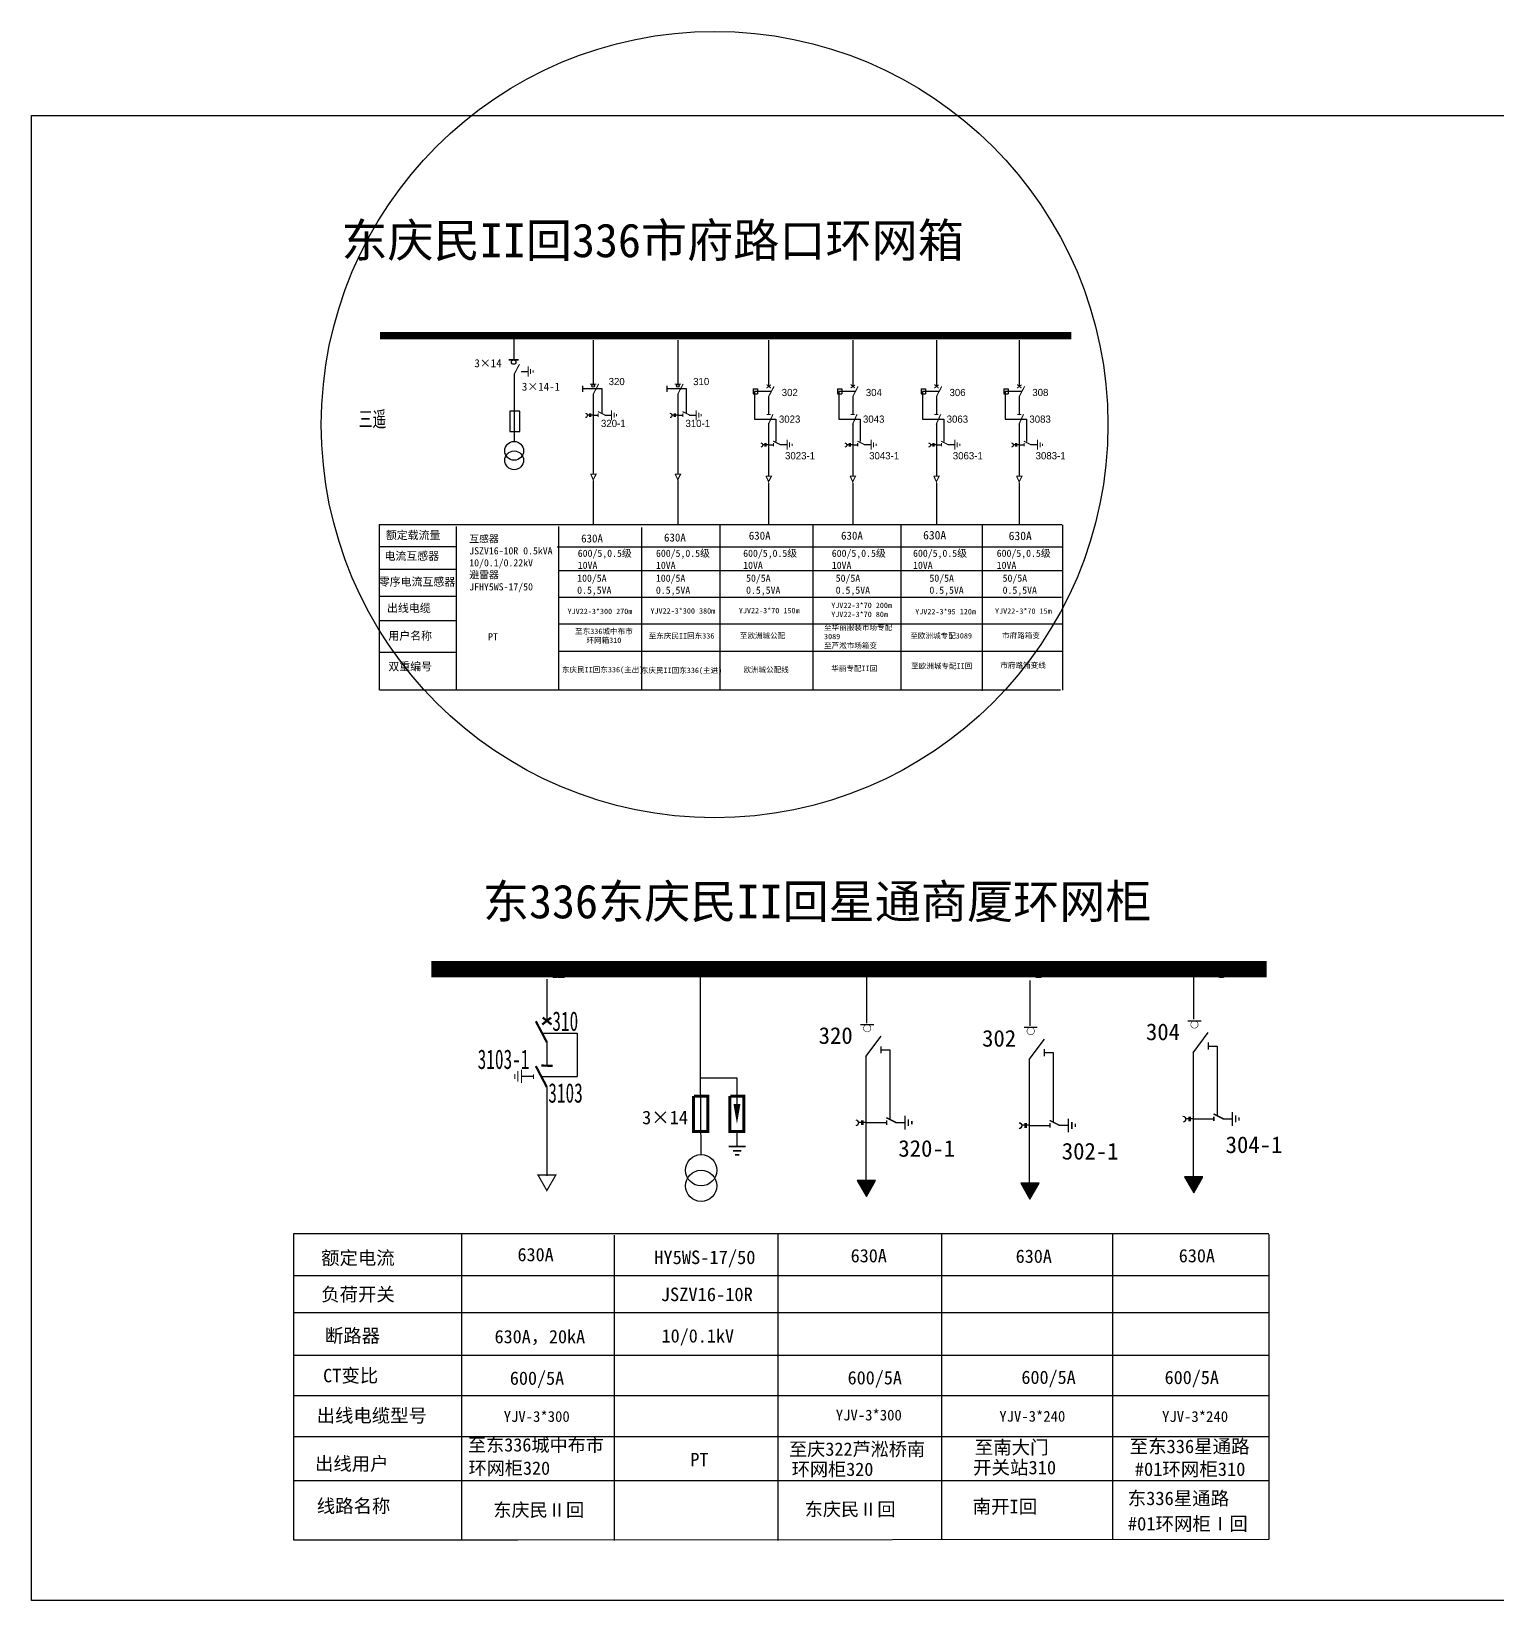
# Model space of a CAD drawing. Extents: x -53 to 504, y -237 to -5.
# Drawn here: x -52.6 to 164.2, y -236.9 to -4.9 of the extents above; entities that cross this region are included whole.
import ezdxf

# ---------------------------------------------------------------- set-up
doc = ezdxf.new("R2010")
doc.units = 0
doc.header["$LTSCALE"] = 0.774411
doc.linetypes.add('ACAD_ISO02W100', pattern=[15, 12, -3])
doc.linetypes.add('CENTER', pattern=[50.8, 31.75, -6.35, 6.35, -6.35])
doc.layers.get('0').update_dxf_attribs({"linetype": 'CONTINUOUS'})
for name, color, linetype in [('1', 7, 'CONTINUOUS'), ('10KV线路', 7, 'CONTINUOUS'), ('2', 7, 'CONTINUOUS'), ('3', 7, 'CONTINUOUS')]:
    doc.layers.add(name, color=color, linetype=linetype)
doc.styles.add('HZ', font='')
doc.styles.add('hztxt_txtstyle_0.00_0_0', font='simkai.ttf')
doc.styles.add('hztxt_txtstyle_1.80_0_0', font='', dxfattribs={"height": 1.8, "bigfont": 'hztxt.shx'})
doc.styles.add('hztxt_txtstyle_2.70_0_0', font='simkai.ttf', dxfattribs={"height": 2.7})
doc.styles.get("Standard").update_dxf_attribs({"font": '', "height": 2.5})
doc.styles.add('字体', font='', dxfattribs={"height": 2.5})
doc.styles.add('宋体', font='')
doc.styles.get('HZ').set_extended_font_data('SimSun')
doc.styles.get('hztxt_txtstyle_1.80_0_0').set_extended_font_data('hztxt')
doc.styles.get('Standard').set_extended_font_data('SimSun')
doc.styles.get('字体').set_extended_font_data('楷体_GB2312')
doc.styles.get('宋体').set_extended_font_data('SimSun')

# ---------------------------------------------------------------- blocks, each defined once
blk = doc.blocks.new('JD')
for points in [[(-2, 0.2), (-2, -0.2), (2, 0.2), (2, -0.2)], [(1, -1.2), (1, -0.8), (-1, -1.2), (-1, -0.8)], [(-0.5, -1.8), (-0.5, -2.2), (0.5, -1.8), (0.5, -2.2)]]:
    blk.add_trace(points)

msp = doc.modelspace()

# ---------------------------------------------------------------- hatches: boundary and pattern name
for points in [[(70.86, -177.16), (72.21, -174.81), (69.5, -174.81)], [(95.02, -177.57), (96.38, -175.22), (93.66, -175.22)], [(119.24, -176.61), (120.59, -174.26), (117.88, -174.26)]]:
    msp.add_hatch(color=7).paths.add_polyline_path(points)

# ---------------------------------------------------------------- linework, layer by layer
at = {"color": 0}
for p, q in [((18.76, -49.88), (18.76, -53.39)), ((30.48, -50.53), (30.48, -57.04)), ((42.97, -50.53), (42.97, -57.04)), ((56.4, -50.56), (56.4, -57.4)), ((68.83, -50.56), (68.83, -57.4)), ((81.2, -50.56), (81.2, -57.4)), ((93.44, -50.56), (93.44, -57.4)), ((18.78, -55.56), (18.78, -65.51)), ((19.83, -55.17), (20.83, -55.17)), ((54.13, -57.77), (54.76, -57.77)), ((54.13, -57.77), (54.13, -58.48)), ((54.76, -57.77), (54.76, -58.48)), ((66.56, -57.77), (67.2, -57.77)), ((66.56, -57.77), (66.56, -58.48)), ((67.2, -57.77), (67.2, -58.48)), ((78.93, -57.77), (79.57, -57.77)), ((78.93, -57.77), (78.93, -58.48)), ((79.57, -57.77), (79.57, -58.48)), ((91.17, -57.77), (91.8, -57.77)), ((91.17, -57.77), (91.17, -58.48)), ((91.8, -57.77), (91.8, -58.48)), ((30.48, -58.5), (30.48, -70.33)), ((42.97, -58.5), (42.97, -70.33)), ((54.13, -58.48), (54.76, -58.48)), ((56.4, -58.86), (56.4, -61.5)), ((66.56, -58.48), (67.2, -58.48)), ((68.83, -58.86), (68.83, -61.5)), ((78.93, -58.48), (79.57, -58.48)), ((81.2, -58.86), (81.2, -61.5)), ((91.17, -58.48), (91.8, -58.48)), ((93.44, -58.86), (93.44, -61.5)), ((30.48, -61.64), (31.21, -61.64)), ((32.18, -61.62), (33.18, -61.62)), ((42.97, -61.64), (43.71, -61.64)), ((44.67, -61.62), (45.68, -61.62)), ((56.4, -62.82), (56.4, -70.61)), ((68.83, -62.82), (68.83, -70.61)), ((81.2, -62.82), (81.2, -70.61)), ((93.44, -62.82), (93.44, -70.61)), ((56.4, -66.02), (57.14, -66.02)), ((58.1, -66), (59.1, -66)), ((68.83, -66.02), (69.57, -66.02)), ((70.53, -66), (71.53, -66)), ((81.2, -66.02), (81.94, -66.02)), ((82.9, -66), (83.9, -66)), ((93.44, -66.02), (94.17, -66.02)), ((95.14, -66), (96.14, -66)), ((10.3, -81.11), (-1.12, -81.11)), ((10.25, -84.46), (-1.16, -84.46)), ((10.25, -88.43), (-1.16, -88.43)), ((10.21, -92.04), (-1.21, -92.04)), ((10.25, -96.74), (-1.16, -96.74)), ((70.77, -156.49), (70.77, -175.22)), ((94.93, -156.9), (94.93, -175.63)), ((119.14, -155.94), (119.14, -174.67)), ((11, -182.62), (11, -227.99)), ((33.57, -182.87), (33.57, -228.05)), ((-13.76, -188.86), (4.27, -188.86)), ((4.18, -188.86), (19.4, -188.86)), ((16.4, -188.86), (130.35, -188.86)), ((-13.76, -194.33), (4.19, -194.33)), ((4.11, -194.33), (19.32, -194.33)), ((19.07, -194.33), (130.35, -194.33)), ((-13.76, -206.59), (4.06, -206.59)), ((3.98, -206.59), (19.19, -206.59)), ((18.93, -206.59), (130.35, -206.59))]:
    msp.add_line(p, q, dxfattribs=at)
at = {"color": 0, "linetype": 'ACAD_ISO02W100'}
for p, q in [((56.72, -58.14), (54.33, -58.14)), ((54.33, -58.14), (54.33, -62.21)), ((69.15, -58.14), (66.76, -58.14)), ((66.76, -58.14), (66.76, -62.21)), ((81.52, -58.14), (79.13, -58.14)), ((79.13, -58.14), (79.13, -62.21)), ((93.76, -58.14), (91.37, -58.14)), ((91.37, -58.14), (91.37, -62.21)), ((54.33, -62.21), (57.48, -62.21)), ((57.48, -62.21), (57.48, -65.56)), ((66.76, -62.21), (69.91, -62.21)), ((69.91, -62.21), (69.91, -65.56)), ((79.13, -62.21), (82.28, -62.21)), ((82.28, -62.21), (82.28, -65.56)), ((91.37, -62.21), (94.52, -62.21)), ((94.52, -62.21), (94.52, -65.56))]:
    msp.add_line(p, q, dxfattribs=at)
at = {"color": 0, "linetype": 'CENTER'}
for p, q in [((30.48, -71.29), (30.48, -77.84)), ((42.98, -71.29), (42.98, -77.84)), ((56.4, -71.66), (56.4, -77.8)), ((68.83, -71.66), (68.83, -77.8)), ((81.2, -71.66), (81.2, -77.8)), ((93.44, -71.66), (93.44, -77.8))]:
    msp.add_line(p, q, dxfattribs=at)
at = {"color": 0, "linetype": 'Continuous'}
for p, q in [((-1.19, -77.82), (99.76, -77.82)), ((-1.14, -102.29), (-1.14, -77.82)), ((10.19, -78.08), (10.19, -102.28)), ((25.34, -78.08), (25.34, -102.28)), ((37.63, -78.25), (37.63, -102.27)), ((49.17, -77.87), (49.17, -102.28)), ((62.92, -77.87), (62.92, -102.28)), ((75.93, -77.88), (75.93, -102.3)), ((87.95, -77.97), (87.95, -102.38)), ((99.82, -77.84), (99.82, -102.3)), ((25.16, -81.09), (99.8, -81.09)), ((25.34, -84.6), (99.82, -84.6)), ((25.34, -88.53), (99.7, -88.53)), ((25.34, -92.51), (99.9, -92.51)), ((25.34, -96.55), (99.8, -96.55)), ((99.54, -102.29), (-1.06, -102.29))]:
    msp.add_line(p, q, dxfattribs=at)
for p, q in [((46.27, -143.35), (46.3, -159.13)), ((23.62, -145.01), (23.62, -151.32)), ((22.9, -153), (28.1, -153)), ((28.1, -153), (28.1, -159.44)), ((70, -151.74), (71.96, -151.74)), ((94.16, -152.15), (96.12, -152.15)), ((118.38, -151.19), (120.34, -151.19)), ((23.62, -154.36), (23.62, -157.83)), ((72.99, -154.97), (72.99, -155.99)), ((97.15, -155.38), (97.15, -156.4)), ((121.37, -154.42), (121.37, -155.44)), ((121.39, -154.93), (122.69, -154.93)), ((122.69, -154.93), (122.69, -165.22)), ((73.01, -155.49), (74.31, -155.49)), ((74.31, -155.49), (74.31, -165.77)), ((97.17, -155.9), (98.48, -155.9)), ((98.48, -155.9), (98.48, -166.18)), ((21.64, -159.44), (19.88, -159.44)), ((22.81, -159.44), (28.1, -159.44)), ((46.3, -159.02), (46.38, -171.08)), ((46.36, -159.64), (51.72, -159.64)), ((51.72, -159.64), (51.72, -163.56)), ((23.62, -160.99), (23.62, -174.13)), ((70.86, -166.24), (73.84, -166.24)), ((75.16, -166.21), (76.53, -166.21)), ((95.02, -166.65), (98, -166.65)), ((99.32, -166.62), (100.69, -166.62)), ((119.24, -165.69), (122.22, -165.69)), ((123.54, -165.66), (124.91, -165.66)), ((51.72, -167.67), (51.72, -169.69))]:
    msp.add_line(p, q)
at = {"color": 7}
for p, q in [((70.9, -151.52), (70.9, -144.81)), ((95.06, -151.93), (95.06, -145.22)), ((119.28, -150.97), (119.28, -144.26))]:
    msp.add_line(p, q, dxfattribs=at)
at = {"linetype": 'Continuous'}
msp.add_lwpolyline([(-52.58, -17.32), (504.17, -17.32), (504.17, -236.92), (-52.58, -236.92)], close=True, dxfattribs=at)
at = {"color": 0}
for points, const_width in [([(-1.06, -49.88), (101.15, -49.88)], 1.06), ([(17.96, -53.44), (19.46, -53.44)], 0.253), ([(18.78, -55.6), (19.58, -54.09)], 0.16), ([(30.01, -57.06), (30.95, -57.06)], 0.16), ([(30.48, -58.54), (31.28, -57.02)], 0.16), ([(42.5, -57.06), (43.45, -57.06)], 0.16), ([(42.97, -58.54), (43.77, -57.02)], 0.16), ([(56.09, -57.64), (56.74, -57.16)], 0.16), ([(56.1, -57.11), (56.73, -57.63)], 0.16), ([(56.4, -58.9), (57.2, -57.38)], 0.16), ([(68.53, -57.11), (69.16, -57.63)], 0.16), ([(68.53, -57.64), (69.18, -57.16)], 0.16), ([(68.83, -58.9), (69.63, -57.38)], 0.16), ([(80.89, -57.64), (81.54, -57.16)], 0.16), ([(80.9, -57.11), (81.53, -57.63)], 0.16), ([(81.2, -58.9), (82, -57.38)], 0.16), ([(93.13, -57.64), (93.78, -57.16)], 0.16), ([(93.14, -57.11), (93.77, -57.63)], 0.16), ([(93.44, -58.9), (94.24, -57.38)], 0.16), ([(31.17, -61.11), (32.24, -61.64)], 0.16), ([(31.21, -61.39), (31.21, -61.89)], 0.16), ([(43.67, -61.11), (44.74, -61.64)], 0.16), ([(43.71, -61.39), (43.71, -61.89)], 0.16), ([(56.11, -61.54), (56.7, -61.54)], 0.16), ([(56.37, -63.01), (57.04, -61.51)], 0.16), ([(68.54, -61.54), (69.14, -61.54)], 0.16), ([(68.8, -63.01), (69.47, -61.51)], 0.16), ([(80.91, -61.54), (81.5, -61.54)], 0.16), ([(81.17, -63.01), (81.84, -61.51)], 0.16), ([(93.15, -61.54), (93.74, -61.54)], 0.16), ([(93.4, -63.01), (94.08, -61.51)], 0.16), ([(57.09, -65.48), (58.16, -66.02)], 0.16), ([(57.14, -65.77), (57.14, -66.26)], 0.16), ([(69.53, -65.48), (70.59, -66.02)], 0.16), ([(69.57, -65.77), (69.57, -66.26)], 0.16), ([(81.89, -65.48), (82.96, -66.02)], 0.16), ([(81.94, -65.77), (81.94, -66.26)], 0.16), ([(94.13, -65.48), (95.2, -66.02)], 0.16), ([(94.17, -65.77), (94.17, -66.26)], 0.16), ([(30.08, -70.36), (30.9, -70.36), (30.48, -71.18), (30.09, -70.34)], 0.16), ([(42.58, -70.36), (43.39, -70.36), (42.98, -71.18), (42.59, -70.34)], 0.16), ([(56.01, -70.66), (56.82, -70.66), (56.4, -71.48), (56.02, -70.64)], 0.16), ([(68.44, -70.66), (69.25, -70.66), (68.83, -71.48), (68.45, -70.64)], 0.16), ([(80.81, -70.66), (81.62, -70.66), (81.2, -71.48), (80.82, -70.64)], 0.16), ([(93.04, -70.66), (93.86, -70.66), (93.44, -71.48), (93.05, -70.64)], 0.16)]:
    msp.add_lwpolyline(points, dxfattribs=dict(at, const_width=const_width))
for points in [[(28.87, -57.31), (28.87, -58.19)], [(41.36, -57.31), (41.36, -58.19)], [(18.15, -61.07), (18.15, -64.05), (19.62, -64.05), (19.62, -61.03), (18.15, -61.03)], [(29.94, -61.63), (29.6, -61.63)], [(29.94, -61.41), (29.94, -61.89)], [(30.09, -61.41), (30.09, -61.89)], [(30.48, -61.63), (30.09, -61.63)], [(42.44, -61.63), (42.1, -61.63)], [(42.44, -61.41), (42.44, -61.89)], [(42.59, -61.41), (42.59, -61.89)], [(42.97, -61.63), (42.59, -61.63)], [(55.86, -66.01), (55.52, -66.01)], [(55.86, -65.78), (55.86, -66.27)], [(56.01, -65.78), (56.01, -66.27)], [(56.4, -66.01), (56.01, -66.01)], [(68.29, -66.01), (67.96, -66.01)], [(68.29, -65.78), (68.29, -66.27)], [(68.44, -65.78), (68.44, -66.27)], [(68.83, -66.01), (68.44, -66.01)], [(80.66, -66.01), (80.32, -66.01)], [(80.66, -65.78), (80.66, -66.27)], [(80.81, -65.78), (80.81, -66.27)], [(81.2, -66.01), (80.81, -66.01)], [(92.9, -66.01), (92.56, -66.01)], [(92.9, -65.78), (92.9, -66.27)], [(93.05, -65.78), (93.05, -66.27)], [(93.44, -66.01), (93.05, -66.01)]]:
    msp.add_lwpolyline(points, dxfattribs=at)
at = {"color": 0, "linetype": 'ACAD_ISO02W100'}
for points in [[(31.79, -61.39), (31.79, -57.75), (28.87, -57.75)], [(44.28, -61.39), (44.28, -57.75), (41.36, -57.75)]]:
    msp.add_lwpolyline(points, dxfattribs=at)
at = {"color": 0}
for points in [[(29.32, -61.36, -0.877934), (29.33, -62.01)], [(41.81, -61.36, -0.877934), (41.83, -62.01)], [(55.24, -65.73, -0.877934), (55.25, -66.38)], [(67.67, -65.73, -0.877934), (67.68, -66.38)], [(80.04, -65.73, -0.877934), (80.05, -66.38)], [(92.28, -65.73, -0.877934), (92.29, -66.38)]]:
    msp.add_lwpolyline(points, format="xyb", dxfattribs=at)
for points, const_width in [([(6.55, -143.57), (130.02, -143.57)], 2.4), ([(24.24, -150.71), (22.93, -151.74)], 0.327), ([(23.01, -150.71), (24.32, -151.74)], 0.327), ([(23.62, -154.36), (21.99, -151.26)], 0.327), ([(70, -151.74), (71.96, -151.74)], 0.167), ([(94.16, -152.15), (96.12, -152.15)], 0.167), ([(118.38, -151.19), (120.34, -151.19)], 0.167), ([(23.62, -160.99), (21.99, -157.89)], 0.327), ([(24.46, -157.86), (22.79, -157.8)], 0.327), ([(18.88, -159.07), (18.88, -159.77)], 0.143), ([(19.35, -158.63), (19.35, -160.17)], 0.143), ([(19.87, -158.39), (19.87, -160.41)], 0.143), ([(21.64, -159.09), (21.64, -159.8)], 0.143), ([(45.31, -162.31), (45.31, -167.54), (47.41, -167.54), (47.41, -162.31), (45.38, -162.31)], 0.441), ([(50.67, -162.31), (50.67, -167.54), (52.76, -167.54), (52.76, -162.31), (50.74, -162.31)], 0.441), ([(73.79, -165.51), (75.24, -166.24)], 0.219), ([(73.84, -165.9), (73.84, -166.58)], 0.219), ([(97.95, -165.92), (99.41, -166.65)], 0.219), ([(98, -166.31), (98, -166.99)], 0.219), ([(122.16, -164.96), (123.62, -165.69)], 0.219), ([(122.22, -165.35), (122.22, -166.02)], 0.219)]:
    msp.add_lwpolyline(points, dxfattribs=dict(const_width=const_width))
at = {"const_width": 0.0834}
for points in [[(70.43, -152.29, 1), (71.51, -152.29, 1)], [(94.59, -152.7, 1), (95.68, -152.7, 1)], [(118.81, -151.74, 1), (119.89, -151.74, 1)]]:
    msp.add_lwpolyline(points, format="xyb", close=True, dxfattribs=at)
for points, format in [([(51.72, -163.49, 1.03, 0, 0), (51.72, -166.43, 0, 0, 0)], "xyseb"), ([(69.27, -165.85, -0.877934), (69.29, -166.74)], "xyb"), ([(93.43, -166.26, -0.877934), (93.45, -167.15)], "xyb"), ([(117.65, -165.3, -0.877934), (117.66, -166.19)], "xyb")]:
    msp.add_lwpolyline(points, format=format)
for points in [[(70.12, -166.23), (69.66, -166.23)], [(70.12, -165.92), (70.12, -166.59)], [(70.33, -165.92), (70.33, -166.59)], [(70.86, -166.23), (70.33, -166.23)], [(94.28, -166.64), (93.82, -166.64)], [(94.28, -166.33), (94.28, -167)], [(94.49, -166.33), (94.49, -167)], [(95.02, -166.64), (94.49, -166.64)], [(118.5, -165.68), (118.04, -165.68)], [(118.5, -165.37), (118.5, -166.04)], [(118.7, -165.37), (118.7, -166.04)], [(119.23, -165.68), (118.7, -165.68)]]:
    msp.add_lwpolyline(points)
at = {"color": 0, "const_width": 0.184}
msp.add_lwpolyline([(22.31, -173.99), (23.62, -176.29), (24.94, -173.99)], close=True, dxfattribs=at)
at = {"color": 7}
for points in [[(70.86, -177.16), (72.21, -174.81), (69.5, -174.81)], [(95.02, -177.57), (96.38, -175.22), (93.66, -175.22)], [(119.24, -176.61), (120.59, -174.26), (117.88, -174.26)]]:
    msp.add_lwpolyline(points, close=True, dxfattribs=at)
at = {"color": 1, "linetype": 'Continuous'}
msp.add_circle((48.42, -63.04), 58.14, dxfattribs=at)
at = {"color": 0}
for centre, radius in [((18.71, -53.8), 0.325), ((30.48, -57.29), 0.205), ((42.97, -57.29), 0.205)]:
    msp.add_circle(centre, radius, dxfattribs=at)
for centre, radius in [((24.85, -143.6), 1.19), ((25.6, -143.6), 1.19), ((25.89, -143.6), 1.19), ((96.22, -143.6), 1.19), ((96.33, -143.6), 1.19), ((123.34, -143.6), 1.19), ((46.42, -173.29), 2.31), ((46.42, -175.6), 2.31)]:
    msp.add_circle(centre, radius)
at = {"layer": '1'}
for points in [[(69.27, -165.84, -0.877934), (69.29, -166.73)], [(93.43, -166.25, -0.877934), (93.45, -167.14)], [(117.65, -165.29, -0.877934), (117.66, -166.18)]]:
    msp.add_lwpolyline(points, format="xyb", dxfattribs=at)
at = {"layer": '2'}
for p, q in [((119.14, -155.94), (121.4, -152.93)), ((70.77, -156.49), (73.03, -153.48)), ((94.93, -156.9), (97.19, -153.89)), ((-13.76, -182.62), (4.19, -182.62)), ((-13.76, -227.99), (-13.76, -182.62)), ((4.11, -182.62), (19.32, -182.62)), ((19.07, -182.62), (130.35, -182.62)), ((57.76, -182.66), (57.76, -228.05)), ((81.95, -182.81), (81.95, -227.76)), ((107.25, -182.81), (107.25, -227.91)), ((130.35, -182.78), (130.35, -227.88)), ((-13.76, -200.64), (16.18, -200.64)), ((3.73, -200.64), (18.95, -200.64)), ((18.69, -200.64), (130.35, -200.64)), ((-13.76, -212.65), (130.35, -212.65)), ((4.19, -219.21), (-13.76, -219.21)), ((19.32, -219.21), (4.11, -219.21)), ((130.35, -219.21), (19.07, -219.21)), ((4.19, -227.99), (-13.76, -227.99)), ((19.32, -227.99), (4.11, -227.99)), ((130.35, -227.88), (19.07, -227.99))]:
    msp.add_line(p, q, dxfattribs=at)
at = {"layer": '2', "color": 0}
for centre in [(18.79, -66.92), (18.79, -68.32)]:
    msp.add_circle(centre, 1.39, dxfattribs=at)

# ---------------------------------------------------------------- block references
at = {"color": 0, "xscale": 0.3726728757211477, "yscale": 0.3726728757211477, "zscale": 0.3726728757211694, "rotation": 90}
for p in [(20.85, -55.19), (33.19, -61.65), (45.69, -61.65), (59.12, -66.02), (71.55, -66.02), (83.92, -66.02), (96.15, -66.02)]:
    msp.add_blockref('JD', p, dxfattribs=at)
at = {"xscale": 0.5100021540238231, "yscale": 0.5100021540238231, "zscale": 0.5100021541138866, "rotation": 90}
for p in [(124.93, -165.7), (76.55, -166.25), (100.71, -166.66)]:
    msp.add_blockref('JD', p, dxfattribs=at)
at = {"xscale": 0.6177798457109702, "yscale": 0.6177798457109702, "zscale": 0.6177798457227108}
msp.add_blockref('JD', (51.75, -169.78), dxfattribs=at)

# ---------------------------------------------------------------- texts
at = {"color": 0, "linetype": 'Continuous', "style": 'hztxt_txtstyle_2.70_0_0'}
for s, p in [('3×14', (12.91, -54.55)), ('3×14-1', (19.93, -58.02))]:
    msp.add_text(s, height=1.183, dxfattribs=at).set_placement(p)
at = {"color": 0}
for s, height, style, p in [('320', 1.065, 'hztxt_txtstyle_1.80_0_0', (32.75, -57.2)), ('310', 1.065, 'hztxt_txtstyle_1.80_0_0', (45.25, -57.2)), ('302', 1.065, 'hztxt_txtstyle_1.80_0_0', (58.34, -58.82)), ('304', 1.065, 'hztxt_txtstyle_1.80_0_0', (70.77, -58.82)), ('306', 1.065, 'hztxt_txtstyle_1.80_0_0', (83.14, -58.82)), ('308', 1.065, 'hztxt_txtstyle_1.80_0_0', (95.38, -58.82)), ('320-1', 1.065, 'hztxt_txtstyle_1.80_0_0', (31.62, -63.39)), ('310-1', 1.065, 'hztxt_txtstyle_1.80_0_0', (44.11, -63.39)), ('3023', 1.065, 'hztxt_txtstyle_1.80_0_0', (57.92, -62.76)), ('3043', 1.065, 'hztxt_txtstyle_1.80_0_0', (70.35, -62.76)), ('3063', 1.065, 'hztxt_txtstyle_1.80_0_0', (82.72, -62.76)), ('3083', 1.065, 'hztxt_txtstyle_1.80_0_0', (94.95, -62.76)), ('3023-1', 1.065, 'hztxt_txtstyle_1.80_0_0', (58.83, -68.17)), ('3043-1', 1.065, 'hztxt_txtstyle_1.80_0_0', (71.26, -68.17)), ('3063-1', 1.065, 'hztxt_txtstyle_1.80_0_0', (83.63, -68.17)), ('3083-1', 1.065, 'hztxt_txtstyle_1.80_0_0', (95.87, -68.17)), ('额定电流', 1.993, 'HZ', (-9.75, -187.24)), ('负荷开关', 1.993, 'HZ', (-9.73, -192.63)), ('断路器', 1.993, 'HZ', (-9.2, -198.74)), ('CT变比', 1.993, 'HZ', (-9.46, -204.64)), ('出线电缆型号', 1.993, 'HZ', (-10.41, -210.55)), ('出线用户', 1.993, 'HZ', (-10.66, -217.67)), ('线路名称', 1.993, 'HZ', (-10.39, -223.92))]:
    msp.add_text(s, height=height, dxfattribs=dict(at, style=style)).set_placement(p)
at = {"style": '宋体', "width": 0.65}
for s, p in [('310', (24.43, -152.68)), ('3103-1', (13.39, -158.31)), ('3103', (23.83, -163.29))]:
    msp.add_text(s, height=2.884, dxfattribs=at).set_placement(p)
at = {"color": 0}
for s, height, p in [('320', 2.466, (63.8, -154.6)), ('302', 2.466, (87.96, -155.01)), ('304', 2.466, (112.18, -154.05)), ('320-1', 2.466, (75.58, -171.29)), ('302-1', 2.466, (99.74, -171.7)), ('304-1', 2.466, (123.96, -170.74)), ('630A', 1.967, (19.28, -186.74)), ('630A', 1.967, (68.53, -186.9)), ('630A', 1.967, (92.92, -186.98)), ('630A', 1.967, (117.03, -186.9)), ('630A，20kA', 1.967, (15.89, -198.87)), ('10/0.1kV', 1.967, (40.58, -198.76)), ('600/5A', 1.967, (18.15, -205.01)), ('600/5A', 1.967, (68.08, -204.95)), ('600/5A', 1.967, (93.77, -204.88)), ('600/5A', 1.967, (114.94, -204.9)), ('YJV-3*300', 1.594, (17.24, -210.49)), ('YJV-3*300', 1.594, (66.33, -210.28)), ('YJV-3*240', 1.594, (90.5, -210.46)), ('YJV-3*240', 1.594, (114.56, -210.5)), ('至东336城中布市', 1.967, (11.95, -214.87)), ('至庆322芦淞桥南', 1.967, (59.42, -215.5)), ('PT', 1.967, (44.83, -217.04)), ('环网柜320', 1.967, (12.04, -218.31)), ('环网柜320', 1.967, (59.82, -218.48)), ('东庆民Ⅱ回', 1.967, (15.71, -224.49)), ('东庆民Ⅱ回', 1.967, (61.74, -224.38))]:
    msp.add_text(s, height=height, dxfattribs=at).set_placement(p)
at = {"style": 'HZ'}
for s, p in [('3×14', (37.69, -166.48)), ('HY5WS-17/50', (39.49, -187.16)), ('JSZV16-10R', (40.46, -192.64))]:
    msp.add_text(s, height=2, dxfattribs=at).set_placement(p)
at = {"color": 0, "linetype": 'Continuous'}
for s, insert, char_height, width, attachment_point, style in [('{\\fSimSun|b0|i0|c134|p2;额定载流量}', (-0.18, -78.79), 1.1831, 19.073, 1, 'hztxt_txtstyle_2.70_0_0'), ('{\\fSimSun|b0|i0|c134|p2;630A}', (53.47, -78.86), 1.1831, 19.073, 1, 'hztxt_txtstyle_2.70_0_0'), ('{\\fSimSun|b0|i0|c134|p2;630A}', (67.11, -78.86), 1.1831, 19.073, 1, 'hztxt_txtstyle_2.70_0_0'), ('{\\fSimSun|b0|i0|c134|p2;630A}', (79.24, -78.76), 1.2538, 10.0818, 1, 'hztxt_txtstyle_0.00_0_0'), ('{\\fSimSun|b0|i0|c134|p2;630A}', (91.89, -78.86), 1.2538, 10.0818, 1, 'hztxt_txtstyle_0.00_0_0'), ('\\A1;{\\fSimSun|b0|i0|c134|p2;互感器\\PJSZV16-10R 0.5kVA\\P10/0.1/0.22kV\\P避雷器\\PJFHY5WS-17/50}', (12.15, -79.39), 1.0648, 19.6339, 1, 'hztxt_txtstyle_2.70_0_0'), ('{\\fSimSun|b0|i0|c134|p2;630A}', (28.69, -79.28), 1.1831, 19.073, 1, 'hztxt_txtstyle_2.70_0_0'), ('{\\fSimSun|b0|i0|c134|p2;630A}', (40.94, -79.14), 1.1831, 19.073, 1, 'hztxt_txtstyle_2.70_0_0'), ('{\\fSimSun|b0|i0|c134|p2;电流互感器}', (-0.38, -81.87), 1.1831, 19.073, 1, 'hztxt_txtstyle_2.70_0_0'), ('\\A1;{\\fSimSun|b0|i0|c134|p2;600/5,0.5级\\P10VA}', (28.19, -81.53), 1.0648, 19.6339, 1, 'hztxt_txtstyle_2.70_0_0'), ('\\A1;{\\fSimSun|b0|i0|c134|p2;600/5,0.5级\\P10VA}', (39.75, -81.53), 1.0648, 19.6339, 1, 'hztxt_txtstyle_2.70_0_0'), ('\\A1;{\\fSimSun|b0|i0|c134|p2;600/5,0.5级\\P10VA}', (52.64, -81.53), 1.0648, 19.6339, 1, 'hztxt_txtstyle_2.70_0_0'), ('\\A1;{\\fSimSun|b0|i0|c134|p2;600/5,0.5级\\P10VA}', (65.74, -81.53), 1.0648, 19.6339, 1, 'hztxt_txtstyle_2.70_0_0'), ('\\A1;{\\fSimSun|b0|i0|c134|p2;600/5,0.5级\\P10VA}', (77.75, -81.53), 1.0648, 19.6339, 1, 'hztxt_txtstyle_2.70_0_0'), ('\\A1;{\\fSimSun|b0|i0|c134|p2;600/5,0.5级\\P10VA}', (90.12, -81.53), 1.0648, 19.6339, 1, 'hztxt_txtstyle_2.70_0_0'), ('{\\fSimSun|b0|i0|c134|p2;零序电流互感器}', (-1.22, -85.68), 1.1831, 19.073, 1, 'hztxt_txtstyle_2.70_0_0'), ('{\\fSimSun|b0|i0|c134|p2;100/5A\\P0.5,5VA}', (28.1, -85.21), 1.0648, 19.073, 1, 'hztxt_txtstyle_2.70_0_0'), ('{\\fSimSun|b0|i0|c134|p2;100/5A\\P0.5,5VA}', (39.74, -85.21), 1.0648, 19.073, 1, 'hztxt_txtstyle_2.70_0_0'), ('{\\fSimSun|b0|i0|c134|p2;50/5A\\P0.5,5VA}', (53.07, -85.21), 1.0648, 19.073, 1, 'hztxt_txtstyle_2.70_0_0'), ('{\\fSimSun|b0|i0|c134|p2;50/5A\\P0.5,5VA}', (66.32, -85.21), 1.0648, 19.073, 1, 'hztxt_txtstyle_2.70_0_0'), ('{\\fSimSun|b0|i0|c134|p2;50/5A\\P0.5,5VA}', (80.17, -85.21), 1.0648, 19.073, 1, 'hztxt_txtstyle_2.70_0_0'), ('{\\fSimSun|b0|i0|c134|p2;50/5A\\P0.5,5VA}', (90.99, -85.21), 1.0648, 19.073, 1, 'hztxt_txtstyle_2.70_0_0'), ('{\\fSimSun|b0|i0|c134|p2;出线电缆}', (-0.01, -89.57), 1.1831, 19.073, 1, 'hztxt_txtstyle_2.70_0_0'), ('{\\fSimSun|b0|i0|c134|p2;YJV22-3*300 270m}', (26.68, -90.25), 0.8, 9.5546, 1, 'hztxt_txtstyle_2.70_0_0'), ('{\\fSimSun|b0|i0|c134|p2;YJV22-3*300 380m}', (38.93, -90.19), 0.8, 19.073, 1, 'hztxt_txtstyle_2.70_0_0'), ('{\\fSimSun|b0|i0|c134|p2;YJV22-3*70 150m}', (52, -90.13), 0.8, 19.073, 1, 'hztxt_txtstyle_2.70_0_0'), ('{\\fSimSun|b0|i0|c134|p2;\\H0.6762x;YJV22-3*70 200m\\H1.479x;\\P\\H0.6761x;YJV22-3*70 80m}', (65.66, -89.36), 1.1831, 19.073, 1, 'hztxt_txtstyle_2.70_0_0'), ('{\\fSimSun|b0|i0|c134|p2;YJV22-3*95 120m}', (78.07, -90.29), 0.8, 19.073, 1, 'hztxt_txtstyle_2.70_0_0'), ('{\\fSimSun|b0|i0|c134|p2;YJV22-3*70 15m}', (89.87, -90.21), 0.8, 19.073, 1, 'hztxt_txtstyle_2.70_0_0'), ('{\\fSimSun|b0|i0|c134|p2;至华丽服装市场专配3089\\P至芦淞市场箱变}', (64.59, -92.63), 0.8, 11.4569, 1, 'hztxt_txtstyle_2.70_0_0'), ('{\\fSimSun|b0|i0|c134|p2;用户名称}', (0.19, -93.67), 1.1831, 19.073, 1, 'hztxt_txtstyle_2.70_0_0'), ('{\\fSimSun|b0|i0|c134|p2;PT}', (14.93, -93.88), 1.069, 8.3165, 1, 'hztxt_txtstyle_0.00_0_0'), ('{\\fSimSun|b0|i0|c134|p2;至东336城中布市\\P环网箱310}', (32.05, -93.2), 0.8, 12.0298, 2, 'hztxt_txtstyle_2.70_0_0'), ('{\\fSimSun|b0|i0|c134|p2;至东庆民II回东336}', (38.67, -93.87), 0.8, 12.0298, 1, 'hztxt_txtstyle_2.70_0_0'), ('{\\fSimSun|b0|i0|c134|p2;至欧洲城公配}', (52.14, -93.85), 0.8, 11.4569, 1, 'hztxt_txtstyle_2.70_0_0'), ('{\\fSimSun|b0|i0|c134|p2;至欧洲城专配3089}', (77.35, -93.86), 0.8, 11.4569, 1, 'hztxt_txtstyle_2.70_0_0'), ('{\\fSimSun|b0|i0|c134|p2;市府路箱变}', (90.91, -93.82), 0.8, 11.4569, 1, 'hztxt_txtstyle_2.70_0_0'), ('{\\fSimSun|b0|i0|c134|p2;双重编号}', (0.19, -98.21), 1.1831, 19.073, 1, 'hztxt_txtstyle_2.70_0_0'), ('{\\fSimSun|b0|i0|c134|p2;东庆民II回东336(主出)}', (25.85, -98.87), 0.8, 19.073, 1, 'hztxt_txtstyle_2.70_0_0'), ('{\\fSimSun|b0|i0|c134|p2;东庆民II回东336(主进)}', (37.51, -98.97), 0.8, 19.073, 1, 'hztxt_txtstyle_2.70_0_0'), ('{\\fSimSun|b0|i0|c134|p2;欧洲城公配线}', (52.66, -98.88), 0.8, 11.4569, 1, 'hztxt_txtstyle_2.70_0_0'), ('{\\fSimSun|b0|i0|c134|p2;华丽专配II回}', (65.66, -98.69), 0.8, 11.4569, 1, 'hztxt_txtstyle_2.70_0_0'), ('{\\fSimSun|b0|i0|c134|p2;至欧洲城专配II回}', (77.47, -98.33), 0.8, 11.4569, 1, 'hztxt_txtstyle_2.70_0_0'), ('{\\fSimSun|b0|i0|c134|p2;市府路箱变线}', (90.66, -98.22), 0.8, 11.4569, 1, 'hztxt_txtstyle_2.70_0_0')]:
    msp.add_mtext(s, dxfattribs=dict(at, insert=insert, char_height=char_height, width=width, attachment_point=attachment_point, style=style))
at = {"color": 1, "linetype": 'Continuous', "insert": (14.16, -131.04), "char_height": 5, "width": 120.1685, "attachment_point": 1, "style": '字体'}
msp.add_mtext('{\\fSimSun|b0|i0|c134|p2;\\C0;东\\f楷体_GB2312|b0|i0|c134|p49;336\\fSimSun|b0|i0|c134|p2;东庆民\\f楷体_GB2312|b0|i0|c134|p49;II\\fSimSun|b0|i0|c134|p2;回星通商厦环网柜}', dxfattribs=at)
at = {"layer": '10KV线路'}
for s, p in [('至南大门', (86.87, -215.25)), ('至东336星通路', (109.77, -215.11)), ('开关站310', (86.63, -218.24)), ('#01环网柜310', (110.53, -218.48)), ('南开I回', (86.55, -224.01)), ('东336星通路', (109.48, -222.79)), ('#01环网柜Ⅰ回', (109.51, -226.55))]:
    msp.add_text(s, height=2, dxfattribs=at).set_placement(p)
at = {"layer": '2', "color": 7, "insert": (-6.76, -33.29), "char_height": 3.9062, "width": 127.1599, "attachment_point": 1, "style": '字体'}
msp.add_mtext('{\\fSimSun|b0|i0|c134|p2;\\H1.28x;东庆民II回336市府路口环网箱}', dxfattribs=at)
at = {"layer": '3', "color": 0, "style": '宋体', "width": 0.65}
msp.add_text('三遥', height=2.286, dxfattribs=at).set_placement((-4.18, -63.37, -0.03))

doc.saveas('drawing.dxf')
